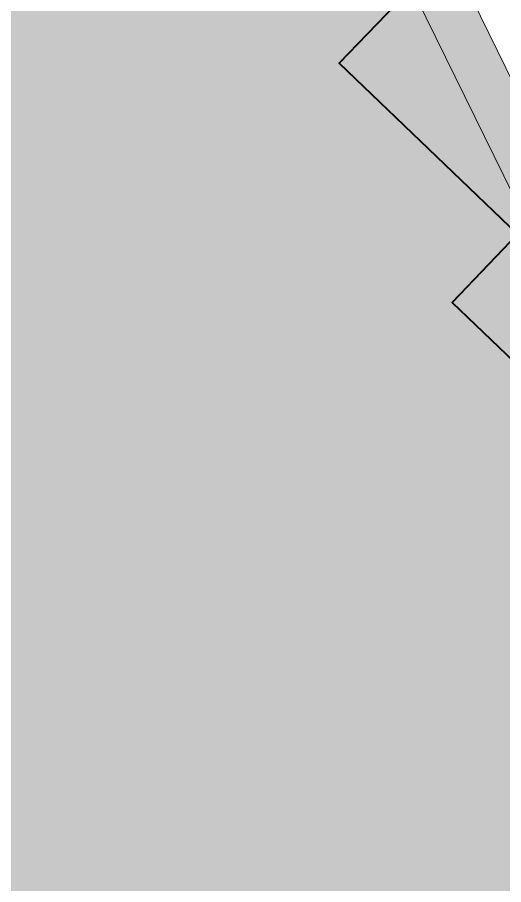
# Model space of a CAD drawing. Header units: metres. Extents: x 478603 to 489313, y 4282657 to 4289463.
# Drawn here: x 480543.7 to 480592.9, y 4287075.7 to 4287163.5 of the extents above; entities that cross this region are included whole.
import ezdxf

# ---------------------------------------------------------------- set-up
doc = ezdxf.new("R2010")
doc.units = ezdxf.units.M
for name, color, linetype, lineweight in [('PARSEL_ALAN', 254, 'Continuous', 0), ('PARSEL_SERA_ALAN', 9, 'Continuous', 40), ('SNR_YAPIYAK', 18, 'Continuous', 0)]:
    doc.layers.add(name, color=color, linetype=linetype, lineweight=lineweight)

msp = doc.modelspace()

# ---------------------------------------------------------------- hatches: boundary and pattern name
at = {"layer": 'PARSEL_ALAN'}
msp.add_hatch(color=256, dxfattribs=at).paths.add_polyline_path([(480454.66, 4287082.314), (480561.648, 4287198.168), (480573.663, 4287198.239), (480704.057, 4286931.974), (480660.689, 4286885.11)])
at = {"layer": 'PARSEL_SERA_ALAN'}
msp.add_hatch(color=256, dxfattribs=at).paths.add_polyline_path([(480474.941, 4287096.401), (480561.236, 4287186.557), (480582.909, 4287165.813), (480576.271, 4287158.878), (480594.331, 4287141.592), (480587.693, 4287134.656), (480605.753, 4287117.37), (480599.115, 4287110.435), (480620.787, 4287089.691), (480614.149, 4287082.756), (480632.209, 4287065.469), (480625.571, 4287058.534), (480643.631, 4287041.247), (480636.993, 4287034.312), (480655.054, 4287017.025), (480648.416, 4287010.09), (480670.088, 4286989.346), (480663.45, 4286982.411), (480681.51, 4286965.125), (480674.872, 4286958.189), (480692.932, 4286940.903), (480686.294, 4286933.968), (480689.906, 4286930.51), (480656.716, 4286895.835), (480461.665, 4287082.53)])

# ---------------------------------------------------------------- linework, layer by layer
at = {"layer": 'PARSEL_ALAN'}
for points in [[(480454.66, 4287082.314, 961.639), (480561.648, 4287198.168, 963.095), (480573.663, 4287198.239, 963.3), (480704.057, 4286931.974, 979.509), (480660.689, 4286885.11, 978.591), (480454.66, 4287082.314, 961.639)], [(480454.66, 4287082.314, 0), (480561.648, 4287198.168, 0), (480573.663, 4287198.239, 0), (480704.057, 4286931.974, 0), (480660.689, 4286885.11, 0), (480454.66, 4287082.314, 0)]]:
    msp.add_polyline3d(points, close=True, dxfattribs=at)
at = {"layer": 'PARSEL_SERA_ALAN'}
msp.add_polyline3d([(480656.716, 4286895.835, 0), (480461.665, 4287082.53, 0), (480474.941, 4287096.401, 0), (480474.941, 4287096.401, 0), (480561.236, 4287186.557, 0), (480582.909, 4287165.813, 0), (480576.271, 4287158.878, 0), (480594.331, 4287141.592, 0), (480587.693, 4287134.656, 0), (480605.753, 4287117.37, 0), (480599.115, 4287110.435, 0), (480620.787, 4287089.691, 0), (480614.149, 4287082.756, 0), (480632.209, 4287065.469, 0)], dxfattribs=at)
msp.add_polyline3d([(480656.716, 4286895.835, 0), (480461.665, 4287082.53, 0), (480474.941, 4287096.401, 0), (480474.941, 4287096.401, 0), (480561.236, 4287186.557, 0), (480582.909, 4287165.813, 0), (480576.271, 4287158.878, 0), (480594.331, 4287141.592, 0), (480587.693, 4287134.656, 0), (480605.753, 4287117.37, 0), (480599.115, 4287110.435, 0), (480620.787, 4287089.691, 0), (480614.149, 4287082.756, 0), (480632.209, 4287065.469, 0)], dxfattribs=at)
at = {"layer": 'SNR_YAPIYAK'}
msp.add_line((480570.551, 4287193.221, 961.639), (480697.24, 4286934.181, 961.639), dxfattribs=at)

doc.saveas('drawing.dxf')
